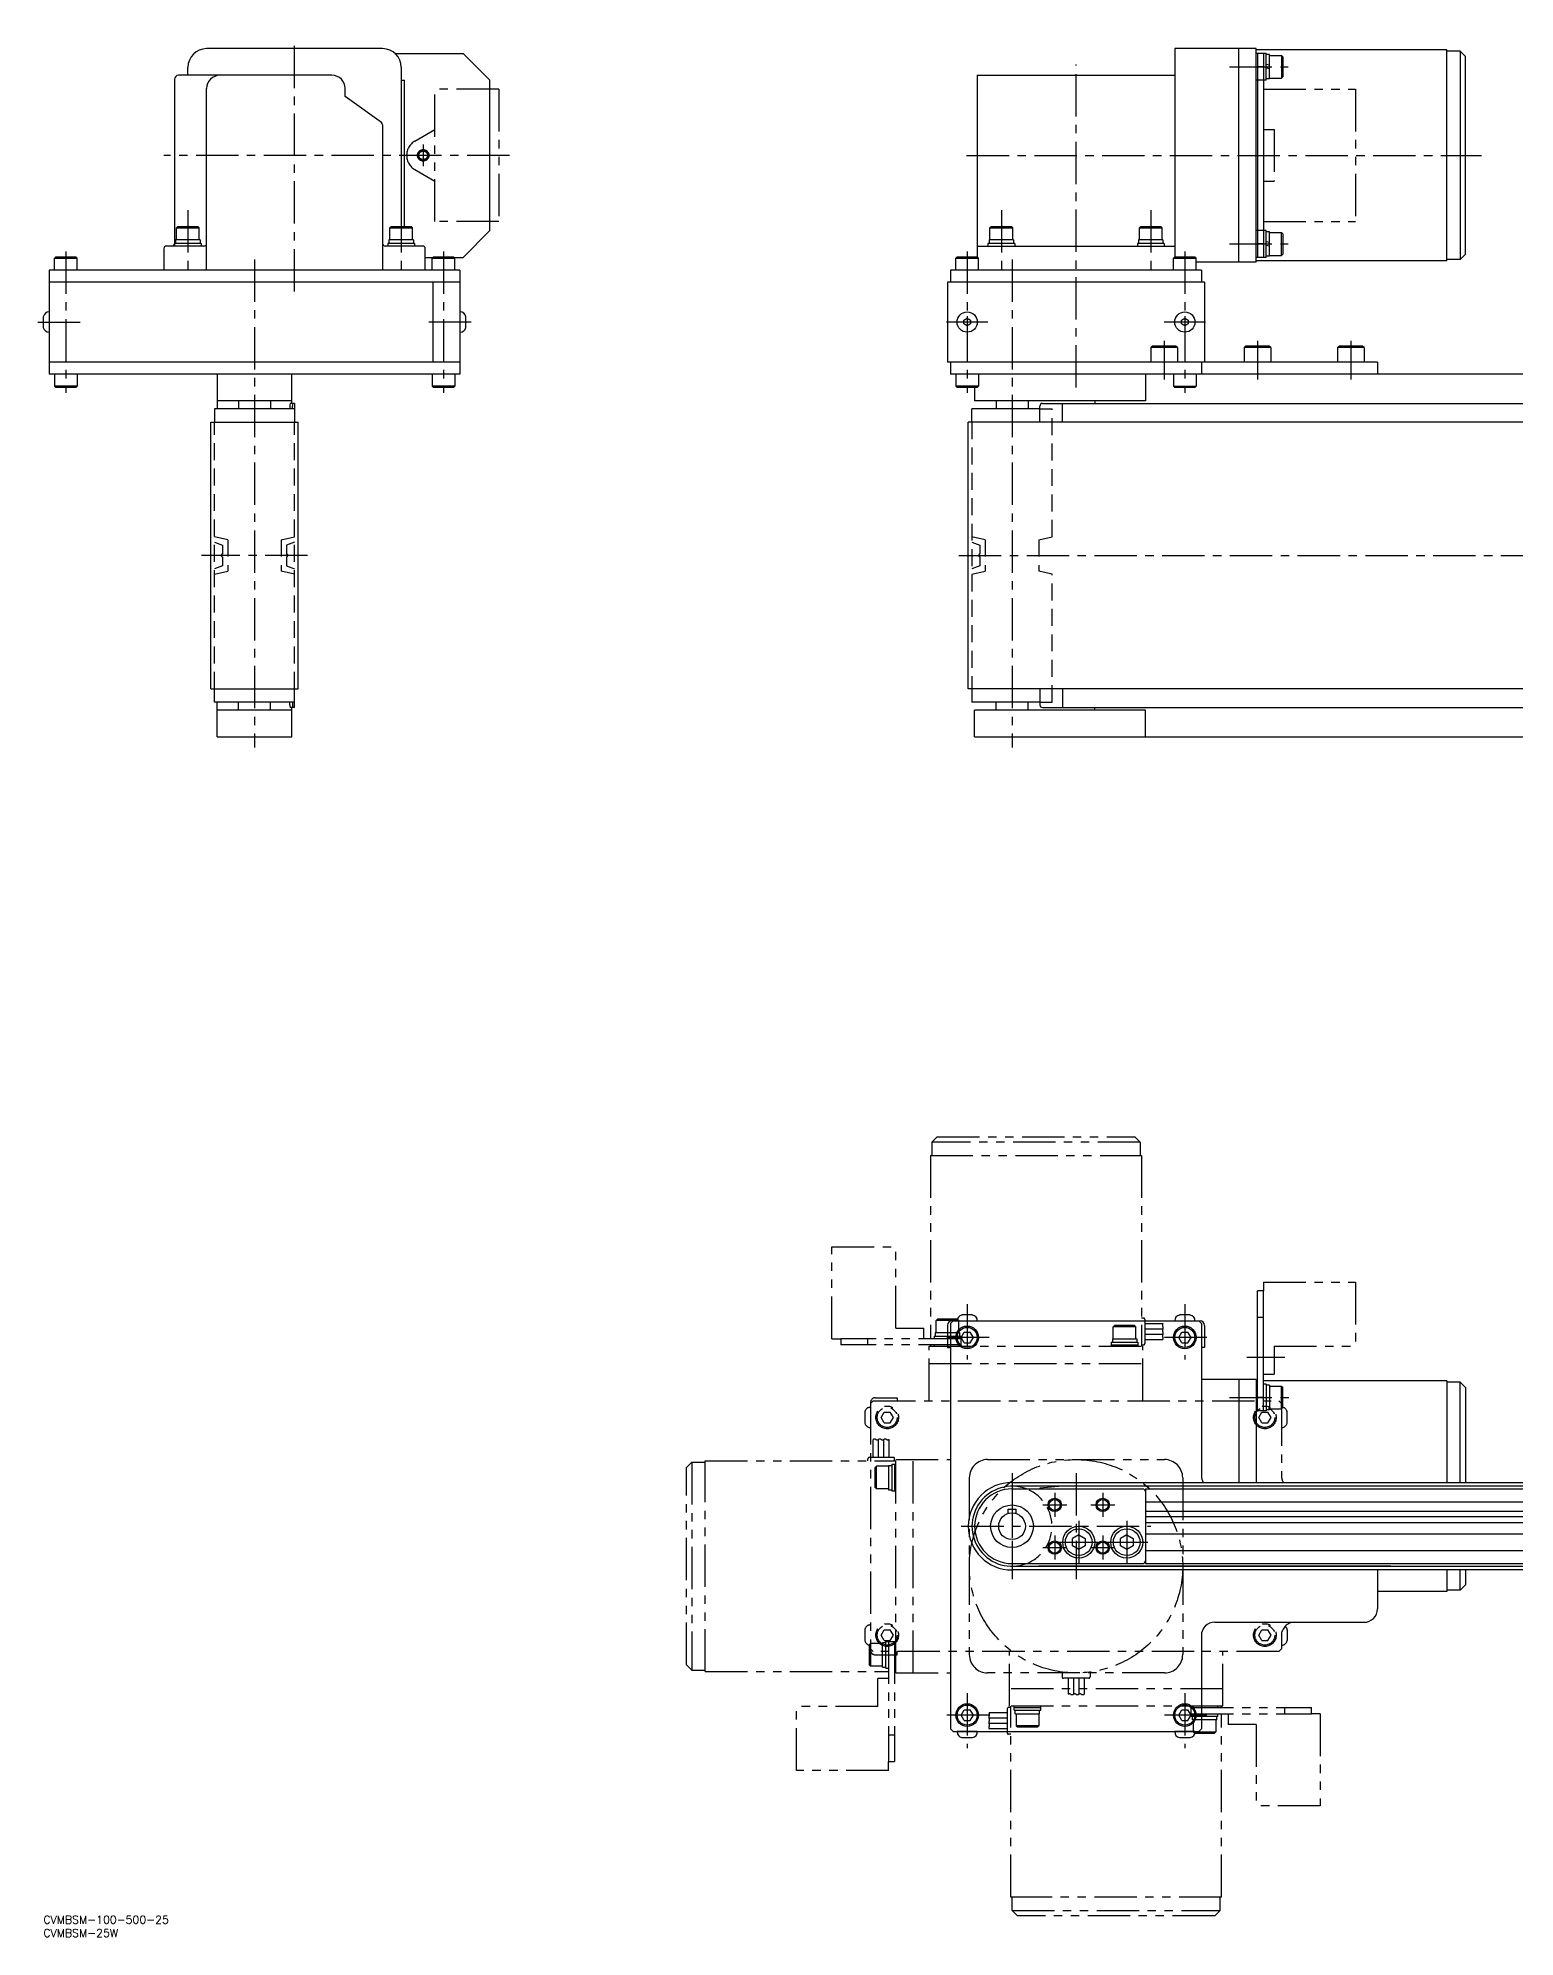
# Model space of a CAD drawing. Extents: x -2 to 1106, y -8 to 704.
# Drawn here: x -2 to 552, y -8 to 704 of the extents above; entities that cross this region are included whole.
import ezdxf

# ---------------------------------------------------------------- set-up
doc = ezdxf.new("R2010")
doc.units = 0
doc.header["$LTSCALE"] = 0.5
for name, pattern in [('CENTER', [50.8, 31.75, -6.35, 6.35, -6.35]), ('DASHED', [19.05, 12.7, -6.35]), ('PHANTOM', [63.5, 31.75, -6.35, 6.35, -6.35, 6.35, -6.35])]:
    doc.linetypes.add(name, pattern=pattern)
for name, color, linetype in [('MSM_CENTER', 1, 'CENTER'), ('MSM_CONTINUOUS', 7, 'CONTINUOUS'), ('MSM_DASHED', 4, 'DASHED'), ('MSM_IMAGINARY', 6, 'PHANTOM'), ('MSM_NARROW', 5, 'CONTINUOUS'), ('MSM_PART_NUMBER', 7, 'CONTINUOUS')]:
    doc.layers.add(name, color=color, linetype=linetype)
doc.styles.get("Standard").update_dxf_attribs({"font": 'txt.shx', "height": 6, "bigfont": 'bigfont.shx'})

# ---------------------------------------------------------------- blocks, each defined once
blk = doc.blocks.new('*U80')
at = {"layer": 'MSM_PART_NUMBER'}
blk.add_text('CVMBSM-100-500-25', height=3, dxfattribs=at).set_placement((0, -3))
blk = doc.blocks.new('*U81')
at = {"layer": 'MSM_PART_NUMBER'}
blk.add_text('CVMBSM-25W', height=3, dxfattribs=at).set_placement((0, -8))

msp = doc.modelspace()

# ---------------------------------------------------------------- linework, layer by layer
at = {"layer": 'MSM_CENTER'}
for p, q in [((94.2, 608.96), (94.2, 703.96)), ((387.18, 572.96), (387.18, 693.96)), ((444.78, 693.19), (466.78, 693.19)), ((142.43, 663.96), (142.43, 655.96)), ((174.73, 659.96), (45.2, 659.96)), ((346.18, 659.96), (539.18, 659.96)), ((54.2, 639.46), (54.2, 614.96)), ((134.2, 639.46), (134.2, 614.96)), ((359.18, 639.46), (359.18, 614.96)), ((415.18, 639.46), (415.18, 614.96)), ((444.78, 626.72), (466.78, 626.72)), ((8.4, 623.96), (8.4, 570.96)), ((79.2, 620.96), (79.2, 437.96)), ((150, 623.96), (150, 570.96)), ((346.38, 623.96), (346.38, 570.96)), ((363.18, 620.96), (363.18, 437.96)), ((427.98, 623.96), (427.98, 570.96)), ((346.38, 599.71), (346.38, 595.21)), ((427.98, 599.71), (427.98, 595.21)), ((-2, 597.46), (14.2, 597.46)), ((160.4, 597.46), (144.2, 597.46)), ((354.18, 597.46), (338.58, 597.46)), ((435.78, 597.46), (420.18, 597.46)), ((420.18, 590.46), (420.18, 575.96)), ((455.18, 590.46), (455.18, 575.96)), ((490.18, 590.46), (490.18, 575.96)), ((99.1, 509.96), (59.3, 509.96)), ((343.28, 509.96), (883.08, 509.96)), ((346.38, 229.2), (346.38, 208.55)), ((427.98, 229.2), (427.98, 208.55)), ((354.63, 216.8), (338.13, 216.8)), ((436.23, 216.8), (419.73, 216.8)), ((465.48, 209.23), (451.18, 209.23)), ((444.78, 194.23), (468.78, 194.23)), ((363.18, 165.9), (363.18, 126.1)), ((387.18, 165.9), (387.18, 126.1)), ((363.18, 157.5), (363.18, 134.5)), ((379.18, 158.5), (379.18, 149.5)), ((397.18, 158.5), (397.18, 149.5)), ((374.68, 154), (383.68, 154)), ((392.68, 154), (401.68, 154)), ((344.18, 146), (415.18, 146)), ((379.18, 142.5), (379.18, 133.5)), ((388.18, 148), (388.18, 132)), ((397.18, 142.5), (397.18, 133.5)), ((406.18, 148), (406.18, 132)), ((374.68, 138), (383.68, 138)), ((380.18, 140), (396.18, 140)), ((392.68, 138), (401.68, 138)), ((398.18, 140), (414.18, 140)), ((346.38, 83.45), (346.38, 62.8)), ((427.98, 83.45), (427.98, 62.8)), ((354.63, 75.2), (338.13, 75.2)), ((436.23, 75.2), (419.73, 75.2))]:
    msp.add_line(p, q, dxfattribs=at)
at = {"layer": 'MSM_CONTINUOUS'}
for p, q in [((127.2, 699.96), (61.2, 699.96)), ((131.85, 698.19), (157.43, 698.19)), ((157.43, 698.19), (167.43, 688.19)), ((424.18, 699.96), (424.18, 621.91)), ((454.68, 699.96), (424.18, 699.96)), ((448.18, 619.96), (448.18, 699.96)), ((454.68, 619.96), (454.68, 699.96)), ((526.18, 699.46), (454.68, 699.46)), ((458.48, 698.19), (454.68, 698.19)), ((455.18, 698.19), (455.18, 621.72)), ((457.48, 698.19), (457.48, 621.72)), ((458.48, 688.19), (458.48, 698.19)), ((459.78, 697.79), (458.48, 697.79)), ((459.78, 688.59), (459.78, 697.79)), ((526.18, 620.46), (526.18, 699.46)), ((531.18, 698.96), (526.18, 698.96)), ((531.18, 698.96), (531.18, 620.96)), ((533.18, 696.96), (531.18, 698.96)), ((54.2, 689.96), (54.2, 692.96)), ((134.2, 692.96), (134.2, 633.26)), ((457.48, 693.19), (455.18, 693.19)), ((459.78, 693.72), (458.48, 693.99)), ((459.78, 692.39), (458.48, 692.66)), ((459.78, 697.44), (464.28, 697.44)), ((464.78, 696.94), (464.28, 697.44)), ((464.28, 697.44), (464.28, 688.94)), ((464.78, 696.94), (464.78, 689.44)), ((533.18, 622.96), (533.18, 696.96)), ((49.2, 688.46), (49.2, 625.96)), ((108.2, 689.96), (50.7, 689.96)), ((61.2, 616.96), (61.2, 684.96)), ((113.2, 681.96), (113.2, 684.96)), ((134.2, 688.19), (135.43, 688.19)), ((135.43, 633.26), (135.43, 688.19)), ((167.43, 631.72), (167.43, 688.19)), ((350.18, 689.96), (424.18, 689.96)), ((350.18, 689.96), (350.18, 621.91)), ((458.48, 688.19), (454.68, 688.19)), ((459.78, 688.59), (458.48, 688.59)), ((459.78, 688.94), (464.28, 688.94)), ((464.78, 689.44), (464.28, 688.94)), ((126.78, 672.26), (113.2, 681.96)), ((127.2, 671.44), (127.2, 616.96)), ((59.2, 626.96), (49.2, 626.96)), ((49.6, 628.26), (49.6, 626.96)), ((58.8, 628.26), (49.6, 628.26)), ((50.45, 633.26), (49.95, 632.76)), ((49.95, 628.26), (49.95, 632.76)), ((49.95, 632.76), (58.45, 632.76)), ((50.45, 633.26), (57.95, 633.26)), ((57.95, 633.26), (58.45, 632.76)), ((58.45, 628.26), (58.45, 632.76)), ((58.8, 628.26), (58.8, 626.96)), ((59.2, 626.96), (59.2, 625.96)), ((139.2, 626.96), (129.2, 626.96)), ((129.2, 626.96), (129.2, 625.96)), ((129.6, 628.26), (129.6, 626.96)), ((138.8, 628.26), (129.6, 628.26)), ((130.45, 633.26), (129.95, 632.76)), ((129.95, 628.26), (129.95, 632.76)), ((129.95, 632.76), (138.45, 632.76)), ((130.45, 633.26), (137.95, 633.26)), ((137.95, 633.26), (138.45, 632.76)), ((138.45, 628.26), (138.45, 632.76)), ((138.8, 628.26), (138.8, 626.96)), ((139.2, 626.96), (139.2, 625.96)), ((157.43, 621.72), (167.43, 631.72)), ((364.18, 626.96), (354.18, 626.96)), ((354.18, 626.96), (354.18, 625.96)), ((354.58, 628.26), (354.58, 626.96)), ((363.78, 628.26), (354.58, 628.26)), ((355.43, 633.26), (354.93, 632.76)), ((354.93, 628.26), (354.93, 632.76)), ((354.93, 632.76), (363.43, 632.76)), ((355.43, 633.26), (362.93, 633.26)), ((362.93, 633.26), (363.43, 632.76)), ((363.43, 628.26), (363.43, 632.76)), ((363.78, 628.26), (363.78, 626.96)), ((364.18, 626.96), (364.18, 625.96)), ((420.18, 626.96), (410.18, 626.96)), ((410.18, 626.96), (410.18, 625.96)), ((410.58, 628.26), (410.58, 626.96)), ((419.78, 628.26), (410.58, 628.26)), ((411.43, 633.26), (410.93, 632.76)), ((410.93, 628.26), (410.93, 632.76)), ((410.93, 632.76), (419.43, 632.76)), ((411.43, 633.26), (418.93, 633.26)), ((418.93, 633.26), (419.43, 632.76)), ((419.43, 628.26), (419.43, 632.76)), ((419.78, 628.26), (419.78, 626.96)), ((420.18, 626.96), (420.18, 625.96)), ((458.48, 631.72), (454.68, 631.72)), ((457.48, 626.72), (455.18, 626.72)), ((458.48, 621.72), (458.48, 631.72)), ((459.78, 631.32), (458.48, 631.32)), ((459.78, 627.25), (458.48, 627.53)), ((459.78, 622.12), (459.78, 631.32)), ((459.78, 630.97), (464.28, 630.97)), ((464.78, 630.47), (464.28, 630.97)), ((464.28, 622.47), (464.28, 630.97)), ((464.78, 630.47), (464.78, 622.97)), ((4.65, 621.96), (4.15, 621.46)), ((4.15, 621.46), (12.65, 621.46)), ((4.15, 616.96), (4.15, 621.46)), ((4.65, 621.96), (12.15, 621.96)), ((12.65, 621.46), (12.15, 621.96)), ((12.65, 616.96), (12.65, 621.46)), ((45.2, 624.96), (45.2, 616.96)), ((60.2, 625.96), (46.2, 625.96)), ((142.2, 625.96), (128.2, 625.96)), ((143.2, 616.96), (143.2, 624.96)), ((143.2, 621.72), (146.02, 621.72)), ((145.75, 621.46), (146.25, 621.96)), ((145.75, 621.46), (154.25, 621.46)), ((145.75, 616.96), (145.75, 621.46)), ((146.25, 621.96), (153.75, 621.96)), ((153.75, 621.96), (154.25, 621.46)), ((153.98, 621.72), (157.43, 621.72)), ((154.25, 616.96), (154.25, 621.46)), ((342.63, 621.96), (342.13, 621.46)), ((342.13, 621.46), (350.63, 621.46)), ((342.13, 616.96), (342.13, 621.46)), ((342.63, 621.96), (350.13, 621.96)), ((350.63, 621.46), (350.13, 621.96)), ((350.18, 625.96), (424.18, 625.96)), ((350.63, 616.96), (350.63, 621.46)), ((424.23, 621.96), (423.73, 621.46)), ((423.73, 621.46), (432.23, 621.46)), ((423.73, 616.96), (423.73, 621.46)), ((424.23, 621.96), (431.73, 621.96)), ((432.23, 621.46), (431.73, 621.96)), ((432.23, 616.96), (432.23, 621.46)), ((454.68, 619.96), (432.23, 619.96)), ((458.48, 621.72), (454.68, 621.72)), ((526.18, 620.46), (454.68, 620.46)), ((459.78, 625.92), (458.48, 626.2)), ((459.78, 622.12), (458.48, 622.12)), ((459.78, 622.47), (464.28, 622.47)), ((464.78, 622.97), (464.28, 622.47)), ((531.18, 620.96), (526.18, 620.96)), ((531.18, 620.96), (533.18, 622.96)), ((156.2, 616.96), (2.2, 616.96)), ((2.2, 616.96), (2.2, 577.96)), ((156.2, 612.46), (2.2, 612.46)), ((146.2, 582.46), (146.2, 612.46)), ((156.2, 616.96), (156.2, 577.96)), ((435.38, 612.46), (338.98, 612.46)), ((338.98, 612.46), (338.98, 582.46)), ((434.18, 616.96), (340.18, 616.96)), ((340.18, 616.96), (340.18, 612.46)), ((434.18, 612.46), (340.18, 612.46)), ((434.18, 616.96), (434.18, 612.46)), ((435.38, 612.46), (435.38, 582.46)), ((0, 599.46), (0, 595.46)), ((158.4, 595.46), (158.4, 599.46)), ((345.13, 598.18), (346.38, 598.9)), ((345.13, 596.74), (345.13, 598.18)), ((346.38, 598.9), (347.63, 598.18)), ((347.63, 598.18), (347.63, 596.74)), ((426.73, 598.18), (427.98, 598.9)), ((426.73, 596.74), (426.73, 598.18)), ((427.98, 598.9), (429.23, 598.18)), ((429.23, 598.18), (429.23, 596.74)), ((346.38, 596.01), (345.13, 596.74)), ((347.63, 596.74), (346.38, 596.01)), ((427.98, 596.01), (426.73, 596.74)), ((429.23, 596.74), (427.98, 596.01)), ((415.18, 587.86), (415.78, 588.46)), ((425.18, 587.86), (415.18, 587.86)), ((415.18, 587.86), (415.18, 582.46)), ((424.58, 588.46), (415.78, 588.46)), ((425.18, 587.86), (424.58, 588.46)), ((425.18, 587.86), (425.18, 582.46)), ((450.18, 587.86), (450.78, 588.46)), ((460.18, 587.86), (450.18, 587.86)), ((450.18, 587.86), (450.18, 582.46)), ((459.58, 588.46), (450.78, 588.46)), ((460.18, 587.86), (459.58, 588.46)), ((460.18, 587.86), (460.18, 582.46)), ((485.18, 587.86), (485.78, 588.46)), ((495.18, 587.86), (485.18, 587.86)), ((485.18, 587.86), (485.18, 582.46)), ((494.58, 588.46), (485.78, 588.46)), ((495.18, 587.86), (494.58, 588.46)), ((495.18, 587.86), (495.18, 582.46)), ((156.2, 582.46), (2.2, 582.46)), ((156.2, 577.96), (2.2, 577.96)), ((4.15, 577.96), (4.15, 573.46)), ((12.65, 577.96), (12.65, 573.46)), ((65.2, 577.96), (65.2, 564.96)), ((93.2, 566.96), (93.2, 577.96)), ((145.75, 577.96), (145.75, 573.46)), ((154.25, 577.96), (154.25, 573.46)), ((500.18, 582.46), (338.98, 582.46)), ((340.18, 582.46), (340.18, 577.96)), ((879.18, 577.96), (340.18, 577.96)), ((342.13, 577.96), (342.13, 573.46)), ((350.63, 577.96), (350.63, 573.46)), ((413.18, 577.96), (413.18, 567.96)), ((423.73, 577.96), (423.73, 573.46)), ((432.23, 577.96), (432.23, 573.46)), ((434.18, 582.46), (434.18, 577.96)), ((500.18, 582.46), (500.18, 577.96)), ((12.65, 573.46), (4.15, 573.46)), ((4.65, 572.96), (4.15, 573.46)), ((12.15, 572.96), (4.65, 572.96)), ((12.15, 572.96), (12.65, 573.46)), ((154.25, 573.46), (145.75, 573.46)), ((146.25, 572.96), (145.75, 573.46)), ((153.75, 572.96), (146.25, 572.96)), ((153.75, 572.96), (154.25, 573.46)), ((350.63, 573.46), (342.13, 573.46)), ((342.63, 572.96), (342.13, 573.46)), ((350.13, 572.96), (342.63, 572.96)), ((349.18, 572.96), (349.18, 567.96)), ((350.13, 572.96), (350.63, 573.46)), ((424.23, 572.96), (423.73, 573.46)), ((423.73, 573.46), (432.23, 573.46)), ((431.73, 572.96), (424.23, 572.96)), ((431.73, 572.96), (432.23, 573.46)), ((94.2, 564.96), (64.2, 564.96)), ((64.2, 564.96), (64.2, 559.96)), ((93.2, 567.96), (65.2, 567.96)), ((73.2, 567.96), (73.2, 564.96)), ((85.2, 567.96), (85.2, 564.96)), ((92.46, 565.96), (92.46, 564.96)), ((94.2, 566.96), (92.55, 566.96)), ((93.46, 564.96), (93.46, 565.96)), ((94.2, 566.96), (94.2, 559.96)), ((373.62, 564.96), (348.18, 564.96)), ((348.18, 559.96), (348.18, 564.96)), ((413.18, 567.96), (349.18, 567.96)), ((357.18, 567.96), (357.18, 564.96)), ((369.18, 567.96), (369.18, 564.96)), ((373.62, 559.96), (373.62, 565.96)), ((374.62, 566.96), (851.73, 566.96)), ((382.14, 559.96), (382.14, 566.96)), ((394.18, 567.96), (394.18, 566.96)), ((62.8, 459.96), (62.8, 559.96)), ((62.8, 559.96), (95.6, 559.96)), ((95.6, 459.96), (95.6, 559.96)), ((879.58, 559.96), (346.78, 559.96)), ((346.78, 459.96), (346.78, 559.96)), ((62.8, 459.96), (95.6, 459.96)), ((64.2, 454.96), (64.2, 459.96)), ((94.2, 452.96), (94.2, 459.96)), ((879.58, 459.96), (346.78, 459.96)), ((348.18, 459.96), (348.18, 454.96)), ((373.62, 459.96), (373.62, 453.96)), ((382.14, 459.96), (382.14, 452.96)), ((94.2, 454.96), (64.2, 454.96)), ((65.2, 441.96), (65.2, 454.96)), ((93.2, 451.96), (65.2, 451.96)), ((73.2, 451.96), (73.2, 454.96)), ((85.2, 451.96), (85.2, 454.96)), ((92.46, 453.96), (92.46, 454.96)), ((94.2, 452.96), (92.55, 452.96)), ((93.2, 441.96), (93.2, 452.96)), ((93.46, 454.96), (93.46, 453.96)), ((373.62, 454.96), (348.18, 454.96)), ((349.18, 441.96), (349.18, 451.96)), ((413.18, 451.96), (349.18, 451.96)), ((357.18, 451.96), (357.18, 454.96)), ((369.18, 451.96), (369.18, 454.96)), ((374.62, 452.96), (851.73, 452.96)), ((394.18, 451.96), (394.18, 452.96)), ((413.18, 441.96), (413.18, 451.96)), ((65.2, 441.96), (93.2, 441.96)), ((349.18, 441.96), (879.18, 441.96)), ((455.18, 189.23), (455.18, 234.23)), ((457.48, 234.23), (455.18, 234.23)), ((457.48, 189.23), (457.48, 234.23)), ((338.98, 221.3), (338.98, 213)), ((341.18, 223), (340.18, 222)), ((340.18, 222), (340.18, 70)), ((340.68, 223), (433.68, 223)), ((342.58, 223), (350.18, 223)), ((348.38, 225.2), (344.38, 225.2)), ((424.18, 223), (431.78, 223)), ((429.98, 225.2), (425.98, 225.2)), ((434.18, 222), (433.18, 223)), ((434.18, 222), (434.18, 165)), ((435.38, 221.3), (435.38, 213)), ((457.48, 224.23), (455.18, 224.23)), ((344.07, 216.8), (345.23, 218.8)), ((345.23, 214.8), (344.07, 216.8)), ((345.23, 218.8), (347.53, 218.8)), ((345.23, 214.8), (347.53, 214.8)), ((348.69, 216.8), (347.53, 218.8)), ((347.53, 214.8), (348.69, 216.8)), ((425.67, 216.8), (426.83, 218.8)), ((426.83, 214.8), (425.67, 216.8)), ((426.83, 218.8), (429.13, 218.8)), ((426.83, 214.8), (429.13, 214.8)), ((430.29, 216.8), (429.13, 218.8)), ((429.13, 214.8), (430.29, 216.8)), ((338.98, 213), (340.18, 213)), ((435.38, 213), (434.18, 213)), ((454.68, 201), (434.18, 201)), ((448.18, 201), (448.18, 162.4)), ((454.68, 201), (454.68, 162.4)), ((455.18, 200.5), (454.68, 200.5)), ((526.18, 200.5), (457.48, 200.5)), ((526.18, 200.5), (526.18, 162.4)), ((531.18, 200), (526.18, 200)), ((531.18, 200), (533.18, 198)), ((531.18, 162.4), (531.18, 200)), ((455.18, 199.23), (454.68, 199.23)), ((457.48, 194.23), (455.18, 194.23)), ((458.48, 199.23), (457.48, 199.23)), ((458.48, 199.23), (458.48, 189.23)), ((459.78, 198.83), (458.48, 198.83)), ((459.78, 198.83), (459.78, 189.63)), ((459.78, 198.48), (464.28, 198.48)), ((464.78, 197.98), (464.28, 198.48)), ((464.28, 189.98), (464.28, 198.48)), ((464.78, 190.48), (464.78, 197.98)), ((533.18, 198), (533.18, 162.4)), ((458.48, 189.23), (454.68, 189.23)), ((459.78, 189.63), (458.48, 189.63)), ((459.78, 189.98), (464.28, 189.98)), ((464.78, 190.48), (464.28, 189.98)), ((363.18, 162.4), (863.18, 162.4)), ((863.18, 161), (363.18, 161)), ((363.18, 160), (412.18, 160)), ((382.07, 160.99), (373.62, 160.26)), ((373.62, 160.26), (373.65, 160)), ((413.18, 160), (813.18, 160)), ((413.18, 160), (413.18, 132)), ((361.68, 152.4), (364.68, 152.4)), ((361.68, 150.77), (361.68, 152.4)), ((364.68, 150.77), (364.68, 152.4)), ((413.18, 155.2), (813.18, 155.2)), ((413.18, 151.7), (813.18, 151.7)), ((413.18, 149.6), (813.18, 149.6)), ((388.18, 142.75), (385.8, 141.37)), ((388.18, 142.75), (390.56, 141.37)), ((406.18, 142.75), (403.8, 141.37)), ((406.18, 142.75), (408.56, 141.37)), ((413.18, 147.4), (813.18, 147.4)), ((413.18, 143.1), (813.18, 143.1)), ((385.8, 138.63), (385.8, 141.37)), ((388.18, 137.25), (385.8, 138.63)), ((390.56, 138.63), (388.18, 137.25)), ((390.56, 141.37), (390.56, 138.63)), ((403.8, 138.63), (403.8, 141.37)), ((406.18, 137.25), (403.8, 138.63)), ((408.56, 138.63), (406.18, 137.25)), ((408.56, 141.37), (408.56, 138.63)), ((413.18, 136.9), (813.18, 136.9)), ((363.18, 132), (412.18, 132)), ((363.18, 131), (863.18, 131)), ((863.18, 129.6), (363.18, 129.6)), ((505.18, 131), (373.13, 131)), ((413.18, 132), (813.18, 132)), ((500.18, 129.6), (500.18, 115)), ((526.18, 129.6), (526.18, 121.5)), ((531.18, 122), (531.18, 129.6)), ((533.18, 129.6), (533.18, 124)), ((526.18, 121.5), (500.18, 121.5)), ((531.18, 122), (526.18, 122)), ((533.18, 124), (531.18, 122)), ((439.18, 110), (495.18, 110)), ((434.18, 105), (434.18, 70)), ((344.07, 75.2), (345.23, 77.2)), ((345.23, 73.2), (344.07, 75.2)), ((345.23, 77.2), (347.53, 77.2)), ((345.23, 73.2), (347.53, 73.2)), ((348.69, 75.2), (347.53, 77.2)), ((347.53, 73.2), (348.69, 75.2)), ((425.67, 75.2), (426.83, 77.2)), ((426.83, 73.2), (425.67, 75.2)), ((426.83, 77.2), (429.13, 77.2)), ((426.83, 73.2), (429.13, 73.2)), ((430.29, 75.2), (429.13, 77.2)), ((429.13, 73.2), (430.29, 75.2)), ((340.18, 70), (341.18, 69)), ((341.18, 69), (433.18, 69)), ((350.18, 69), (342.58, 69)), ((344.38, 66.8), (348.38, 66.8)), ((431.78, 69), (424.18, 69)), ((425.98, 66.8), (429.98, 66.8)), ((433.18, 69), (434.18, 70))]:
    msp.add_line(p, q, dxfattribs=at)
for centre, radius in [((142.43, 659.96), 1.62), ((346.38, 597.46), 3.8), ((427.98, 597.46), 3.8), ((346.38, 216.8), 4.25), ((427.98, 216.8), 4.25), ((346.38, 216.8), 3.75), ((427.98, 216.8), 3.75), ((363.18, 146), 8), ((363.18, 146), 5), ((379.18, 154), 2.07), ((397.18, 154), 2.07), ((388.18, 140), 6), ((388.18, 140), 5), ((406.18, 140), 6), ((406.18, 140), 5), ((379.18, 138), 2.07), ((397.18, 138), 2.07), ((346.38, 75.2), 4.25), ((346.38, 75.2), 3.75), ((427.98, 75.2), 4.25), ((427.98, 75.2), 3.75)]:
    msp.add_circle(centre, radius, dxfattribs=at)
for centre, radius, start, end in [((61.2, 692.96), 7, 90, 180), ((127.2, 692.96), 7, 0, 90), ((50.7, 688.46), 1.5, 90, 180), ((66.2, 684.96), 5, 90, 180), ((108.2, 684.96), 5, 0, 90), ((126.2, 671.44), 1, 0, 54.46232), ((48.2, 626.96), 1, 270, 0), ((60.2, 626.96), 1, 270, 0), ((128.2, 626.96), 1, 180, 270), ((46.2, 624.96), 1, 90, 180), ((142.2, 624.96), 1, 0, 90), ((2.1, 599.14), 2.12, 87.25733, 171.32149), ((156.3, 599.14), 2.12, 8.67851, 92.74267), ((2.1, 595.78), 2.12, 188.67851, 272.74267), ((156.3, 595.78), 2.12, 267.25733, 351.32149), ((98.51, 565.93), 6.05, 170.25715, 179.78077), ((99.5, 565.93), 6.05, 170.25715, 179.78077), ((374.62, 565.96), 1, 90, 180), ((98.51, 453.98), 6.05, 180.21923, 189.74285), ((99.5, 453.98), 6.05, 180.21923, 189.74285), ((374.62, 453.96), 1, 180, 270), ((340.68, 221.3), 1.7, 90, 180), ((344.7, 223.1), 2.12, 98.67851, 182.74267), ((348.06, 223.1), 2.12, 357.25733, 81.32149), ((426.3, 223.1), 2.12, 98.67851, 182.74267), ((429.66, 223.1), 2.12, 357.25733, 81.32149), ((433.68, 221.3), 1.7, 0, 90), ((439.18, 165), 5, 180, 211.33225), ((363.18, 146), 16.4, 90, 270), ((363.18, 146), 15, 68.96053, 291.03947), ((363.18, 146), 14, 90, 270), ((382.11, 160.5), 0.5, 90, 95), ((412.18, 159), 1, 0, 90), ((412.18, 133), 1, 270, 0), ((495.18, 115), 5, 270, 0), ((439.18, 105), 5, 90, 180), ((344.7, 68.9), 2.12, 177.25733, 261.32149), ((348.06, 68.9), 2.12, 278.67851, 2.74267), ((426.3, 68.9), 2.12, 177.25733, 261.32149), ((429.66, 68.9), 2.12, 278.67851, 2.74267)]:
    msp.add_arc(centre, radius, start, end, dxfattribs=at)
at = {"layer": 'MSM_DASHED'}
for p, q in [((373.62, 564.96), (378.18, 564.96)), ((378.18, 516.96), (378.18, 564.96)), ((64.2, 459.96), (64.2, 559.96)), ((94.2, 459.96), (94.2, 559.96)), ((348.18, 559.96), (348.18, 459.96)), ((69.2, 515.86), (64.2, 516.96)), ((64.2, 514.96), (67.2, 513.86)), ((67.2, 513.86), (67.2, 510.46)), ((69.2, 515.86), (69.2, 504.06)), ((89.2, 515.86), (94.2, 516.96)), ((89.2, 515.86), (89.2, 504.06)), ((94.2, 514.96), (91.2, 513.86)), ((91.2, 513.86), (91.2, 510.46)), ((353.18, 515.86), (348.18, 516.96)), ((348.18, 514.96), (351.18, 513.86)), ((351.18, 513.86), (351.18, 510.46)), ((353.18, 515.86), (353.18, 504.06)), ((373.18, 515.86), (378.18, 516.96)), ((373.18, 515.86), (373.18, 504.06)), ((67.2, 506.06), (64.2, 504.96)), ((67.2, 509.46), (67.2, 506.06)), ((91.2, 509.46), (91.2, 506.06)), ((91.2, 506.06), (94.2, 504.96)), ((351.18, 506.06), (348.18, 504.96)), ((351.18, 509.46), (351.18, 506.06)), ((64.2, 502.96), (69.2, 504.06)), ((94.2, 502.96), (89.2, 504.06)), ((348.18, 502.96), (353.18, 504.06)), ((378.18, 502.96), (373.18, 504.06)), ((378.18, 454.96), (378.18, 502.96)), ((373.62, 454.96), (378.18, 454.96))]:
    msp.add_line(p, q, dxfattribs=at)
for centre, radius, start, end in [((67.2, 509.96), 0.5, 90, 270), ((91.2, 509.96), 0.5, 270, 90), ((351.18, 509.96), 0.5, 90, 270), ((363.18, 146), 15, 291.03947, 68.96053)]:
    msp.add_arc(centre, radius, start, end, dxfattribs=at)
at = {"layer": 'MSM_IMAGINARY'}
for p, q in [((170.73, 684.81), (146.73, 684.81)), ((146.73, 635.11), (146.73, 684.81)), ((170.73, 684.81), (170.73, 635.11)), ((457.48, 684.81), (491.98, 684.81)), ((491.98, 684.81), (491.98, 635.11)), ((139.33, 665.33), (146.73, 669.6)), ((457.48, 669.6), (461.48, 669.6)), ((461.48, 669.6), (461.48, 650.32)), ((139.33, 654.59), (146.73, 650.32)), ((457.48, 650.32), (461.48, 650.32)), ((170.73, 635.11), (146.73, 635.11)), ((457.48, 635.11), (491.98, 635.11)), ((333.18, 290), (335.18, 292)), ((335.18, 292), (409.18, 292)), ((409.18, 292), (411.18, 290)), ((332.68, 285), (332.68, 216.3)), ((332.68, 285), (411.68, 285)), ((411.18, 290), (333.18, 290)), ((333.18, 290), (333.18, 285)), ((411.18, 290), (411.18, 285)), ((411.68, 285), (411.68, 213.5)), ((295.65, 250.8), (319.65, 250.8)), ((295.65, 216.3), (295.65, 250.8)), ((319.65, 220.3), (319.65, 250.8)), ((457.48, 237.53), (457.48, 234.23)), ((457.48, 237.53), (491.98, 237.53)), ((491.98, 237.53), (491.98, 213.53)), ((335.2, 223.6), (334.7, 223.1)), ((334.7, 218.6), (334.7, 223.1)), ((343.2, 223.1), (334.7, 223.1)), ((342.7, 223.6), (335.2, 223.6)), ((342.7, 223.6), (343.2, 223.1)), ((343.2, 218.6), (343.2, 223.1)), ((401.66, 221.3), (401.16, 220.8)), ((401.16, 216.3), (401.16, 220.8)), ((409.66, 220.8), (401.16, 220.8)), ((409.16, 221.3), (401.66, 221.3)), ((409.16, 221.3), (409.66, 220.8)), ((409.66, 216.3), (409.66, 220.8)), ((412.48, 224), (411.68, 224)), ((412.98, 223.5), (412.98, 214.5)), ((412.98, 222), (419.73, 222)), ((295.65, 216.3), (298.95, 216.3)), ((343.95, 216.3), (298.95, 216.3)), ((298.95, 216.3), (298.95, 214)), ((343.95, 214), (298.95, 214)), ((308.95, 216.3), (308.95, 214)), ((319.65, 220.3), (330.15, 220.3)), ((330.15, 216.3), (330.15, 220.3)), ((332.68, 214), (332.68, 213.5)), ((333.95, 217.3), (343.95, 217.3)), ((333.95, 217.3), (333.95, 216.3)), ((333.95, 214), (333.95, 213.5)), ((334.35, 218.6), (334.35, 217.3)), ((334.35, 218.6), (343.55, 218.6)), ((338.95, 216.3), (338.95, 214)), ((343.55, 218.6), (343.55, 217.3)), ((343.95, 217.3), (343.95, 213.5)), ((400.41, 215), (410.41, 215)), ((400.41, 215), (400.41, 213.5)), ((400.41, 214), (410.41, 214)), ((400.81, 216.3), (400.81, 215)), ((400.81, 216.3), (410.01, 216.3)), ((410.01, 216.3), (410.01, 215)), ((410.41, 215), (410.41, 213.5)), ((411.68, 214), (412.48, 214)), ((412.98, 220), (419.73, 220)), ((412.98, 218), (419.73, 218)), ((412.98, 216), (419.73, 216)), ((332.18, 213.5), (412.18, 213.5)), ((332.18, 193), (332.18, 213.5)), ((332.18, 207), (412.18, 207)), ((412.18, 193), (412.18, 213.5)), ((461.48, 213.53), (461.48, 203.03)), ((461.48, 213.53), (491.98, 213.53)), ((457.48, 203.03), (461.48, 203.03)), ((311.18, 193), (310.18, 192)), ((310.18, 192.5), (310.18, 99.5)), ((311.18, 193), (463.18, 193)), ((311.88, 194.2), (320.18, 194.2)), ((320.18, 194.2), (320.18, 193)), ((463.18, 193), (464.18, 192)), ((307.98, 188.8), (307.98, 184.8)), ((314.07, 186.8), (315.23, 188.8)), ((315.23, 184.8), (314.07, 186.8)), ((315.23, 188.8), (317.53, 188.8)), ((318.69, 186.8), (317.53, 188.8)), ((317.53, 184.8), (318.69, 186.8)), ((455.67, 186.8), (456.83, 188.8)), ((456.83, 184.8), (455.67, 186.8)), ((456.83, 188.8), (459.13, 188.8)), ((460.29, 186.8), (459.13, 188.8)), ((459.13, 184.8), (460.29, 186.8)), ((464.18, 192), (464.18, 165)), ((464.18, 190.6), (464.18, 183)), ((466.38, 184.8), (466.38, 188.8)), ((311.18, 171.8), (311.18, 178.55)), ((313.18, 171.8), (313.18, 178.55)), ((315.18, 171.8), (315.18, 178.55)), ((315.23, 184.8), (317.53, 184.8)), ((317.18, 171.8), (317.18, 178.55)), ((456.83, 184.8), (459.13, 184.8)), ((309.18, 170.5), (309.18, 171.3)), ((318.68, 171.8), (309.68, 171.8)), ((319.18, 170.5), (319.18, 171.3)), ((319.68, 91), (319.68, 171)), ((319.68, 171), (340.18, 171)), ((326.18, 91), (326.18, 171)), ((354.04, 171), (420.32, 171)), ((354.48, 171), (358.33, 171)), ((241.18, 168), (243.18, 170)), ((241.18, 94), (241.18, 168)), ((243.18, 170), (243.18, 92)), ((243.18, 170), (248.18, 170)), ((248.18, 170.5), (319.68, 170.5)), ((248.18, 91.5), (248.18, 170.5)), ((311.88, 167.98), (312.38, 168.48)), ((311.88, 160.48), (311.88, 167.98)), ((316.88, 168.48), (312.38, 168.48)), ((312.38, 159.98), (312.38, 168.48)), ((316.88, 168.83), (318.18, 168.83)), ((316.88, 168.83), (316.88, 159.63)), ((318.18, 169.23), (318.18, 159.23)), ((318.18, 169.23), (319.68, 169.23)), ((319.18, 169.23), (319.18, 159.23)), ((347.18, 164.14), (347.18, 97.86)), ((427.18, 164.14), (427.18, 97.86)), ((311.88, 160.48), (312.38, 159.98)), ((316.88, 159.98), (312.38, 159.98)), ((316.88, 159.63), (318.18, 159.63)), ((318.18, 159.23), (319.68, 159.23)), ((307.98, 107.2), (307.98, 103.2)), ((314.07, 105.2), (315.23, 107.2)), ((315.23, 107.2), (317.53, 107.2)), ((318.69, 105.2), (317.53, 107.2)), ((455.67, 105.2), (456.83, 107.2)), ((456.83, 107.2), (459.13, 107.2)), ((460.29, 105.2), (459.13, 107.2)), ((466.38, 107.2), (466.38, 103.2)), ((309.58, 101.52), (310.08, 102.02)), ((309.58, 101.52), (309.58, 94.02)), ((314.58, 102.02), (310.08, 102.02)), ((310.08, 102.02), (310.08, 93.52)), ((310.18, 100), (311.18, 99)), ((315.23, 103.2), (314.07, 105.2)), ((314.58, 102.37), (315.88, 102.37)), ((314.58, 93.17), (314.58, 102.37)), ((315.23, 103.2), (317.53, 103.2)), ((315.88, 92.77), (315.88, 102.77)), ((315.88, 102.77), (319.68, 102.77)), ((316.88, 102.77), (316.88, 57.77)), ((317.53, 103.2), (318.69, 105.2)), ((319.18, 102.77), (319.18, 57.77)), ((456.83, 103.2), (455.67, 105.2)), ((456.83, 103.2), (459.13, 103.2)), ((459.13, 103.2), (460.29, 105.2)), ((464.18, 100), (463.18, 99)), ((464.18, 105), (464.18, 101.4)), ((464.18, 105), (464.18, 100)), ((243.18, 92), (241.18, 94)), ((309.58, 94.02), (310.08, 93.52)), ((314.58, 93.52), (310.08, 93.52)), ((463.18, 99), (311.18, 99)), ((311.88, 97.8), (320.18, 97.8)), ((314.58, 93.17), (315.88, 93.17)), ((315.88, 92.77), (316.88, 92.77)), ((319.18, 92.77), (319.68, 92.77)), ((320.18, 97.8), (320.18, 99)), ((362.18, 78.5), (362.18, 99)), ((442.18, 78.5), (442.18, 99)), ((243.18, 92), (248.18, 92)), ((248.18, 91.5), (316.88, 91.5)), ((312.88, 78.47), (312.88, 88.97)), ((316.88, 88.97), (312.88, 88.97)), ((319.18, 91.5), (319.68, 91.5)), ((319.68, 91), (340.18, 91)), ((420.32, 91), (354.04, 91)), ((381.93, 91), (381.93, 89.5)), ((391.93, 89), (382.43, 89)), ((384.18, 89), (384.18, 83)), ((386.18, 89), (386.18, 83)), ((388.18, 89), (388.18, 83)), ((390.18, 89), (390.18, 83)), ((392.43, 91), (392.43, 89.5)), ((282.38, 54.47), (282.38, 78.47)), ((312.88, 78.47), (282.38, 78.47)), ((442.18, 85), (362.18, 85)), ((442.18, 78.5), (362.18, 78.5)), ((362.68, 7), (362.68, 78.5)), ((363.95, 77), (363.95, 78.5)), ((373.95, 77), (373.95, 78.5)), ((430.41, 74.7), (430.41, 78.5)), ((440.41, 78), (440.41, 78.5)), ((441.68, 78), (441.68, 78.5)), ((361.38, 76), (354.63, 76)), ((361.38, 74), (354.63, 74)), ((361.38, 72), (354.63, 72)), ((361.38, 77.5), (361.38, 68.5)), ((362.68, 78), (361.88, 78)), ((363.95, 78), (373.95, 78)), ((363.95, 77), (373.95, 77)), ((364.35, 75.7), (364.35, 77)), ((364.35, 75.7), (373.55, 75.7)), ((364.7, 75.7), (364.7, 71.2)), ((365.2, 70.7), (364.7, 71.2)), ((373.2, 71.2), (364.7, 71.2)), ((372.7, 70.7), (373.2, 71.2)), ((373.2, 75.7), (373.2, 71.2)), ((373.55, 75.7), (373.55, 77)), ((430.41, 78), (475.41, 78)), ((430.41, 75.7), (475.41, 75.7)), ((440.41, 74.7), (430.41, 74.7)), ((430.81, 73.4), (430.81, 74.7)), ((440.01, 73.4), (430.81, 73.4)), ((431.16, 73.4), (431.16, 68.9)), ((439.66, 73.4), (439.66, 68.9)), ((440.01, 73.4), (440.01, 74.7)), ((440.41, 74.7), (440.41, 75.7)), ((441.68, 7), (441.68, 75.7)), ((444.21, 75.7), (444.21, 71.7)), ((454.71, 71.7), (444.21, 71.7)), ((454.71, 71.7), (454.71, 41.2)), ((465.41, 75.7), (465.41, 78)), ((475.41, 75.7), (475.41, 78)), ((478.71, 75.7), (475.41, 75.7)), ((478.71, 75.7), (478.71, 41.2)), ((316.88, 67.77), (319.18, 67.77)), ((361.38, 70), (354.63, 70)), ((362.68, 68), (361.88, 68)), ((372.7, 70.7), (365.2, 70.7)), ((431.66, 68.4), (431.16, 68.9)), ((431.16, 68.9), (439.66, 68.9)), ((431.66, 68.4), (439.16, 68.4)), ((439.16, 68.4), (439.66, 68.9)), ((316.88, 57.77), (319.18, 57.77)), ((316.88, 54.47), (316.88, 57.77)), ((316.88, 54.47), (282.38, 54.47)), ((478.71, 41.2), (454.71, 41.2)), ((441.68, 7), (362.68, 7)), ((363.18, 2), (363.18, 7)), ((363.18, 2), (441.18, 2)), ((365.18, 0), (363.18, 2)), ((439.18, 0), (365.18, 0)), ((441.18, 2), (439.18, 0)), ((441.18, 2), (441.18, 7))]:
    msp.add_line(p, q, dxfattribs=at)
for centre, radius in [((142.43, 659.96), 2.15), ((316.38, 186.8), 4.25), ((316.38, 186.8), 3.75), ((457.98, 186.8), 4.25), ((457.98, 186.8), 3.75), ((387.18, 131), 40), ((316.38, 105.2), 4.25), ((316.38, 105.2), 3.75), ((457.98, 105.2), 4.25), ((457.98, 105.2), 3.75)]:
    msp.add_circle(centre, radius, dxfattribs=at)
for centre, radius, start, end in [((142.43, 659.96), 6.2, 120, 240), ((412.48, 223.5), 0.5, 0, 90), ((420.59, 221.5), 1, 150, 210), ((418.86, 220.5), 1, 330.00003, 29.99999), ((412.48, 214.5), 0.5, 270, 0), ((420.59, 219.5), 1, 150, 210), ((420.59, 217.5), 1, 150, 210), ((418.86, 218.5), 1, 330.00004, 29.99996), ((418.86, 216.5), 1, 330.00003, 29.99999), ((311.88, 192.5), 1.7, 90, 180), ((310.08, 188.48), 2.12, 87.25733, 171.32149), ((464.28, 188.48), 2.12, 8.67851, 92.74267), ((310.08, 185.12), 2.12, 188.67851, 272.74267), ((311.68, 177.68), 1, 60.00001, 119.99997), ((312.68, 179.41), 1, 240, 300), ((313.68, 177.68), 1, 60.00004, 119.99996), ((314.68, 179.41), 1, 240, 300), ((315.68, 177.68), 1, 60.00001, 119.99997), ((316.68, 179.41), 1, 240, 300), ((464.28, 185.12), 2.12, 267.25733, 351.32149), ((309.68, 171.3), 0.5, 90, 180), ((318.68, 171.3), 0.5, 0, 90), ((354.04, 164.14), 6.86, 90.00042, 180.00042), ((420.32, 164.14), 6.86, 359.99958, 89.99958), ((469.18, 165), 5, 180, 211.33225), ((310.08, 106.88), 2.12, 87.25733, 171.32149), ((469.18, 105), 5, 90, 180), ((464.28, 106.88), 2.12, 8.67851, 50.59864), ((310.08, 103.52), 2.12, 188.67851, 272.74267), ((464.28, 103.52), 2.12, 267.25733, 351.32149), ((311.88, 99.5), 1.7, 180, 270), ((354.04, 97.86), 6.86, 180.00084, 269.99916), ((420.32, 97.86), 6.86, 270.00084, 359.99916), ((382.43, 89.5), 0.5, 180, 269.98854), ((391.93, 89.5), 0.5, 270, 0), ((384.68, 82.13), 1, 60.00001, 119.99997), ((385.68, 83.87), 1, 240, 300), ((386.68, 82.13), 1, 60.00004, 119.99996), ((387.68, 83.87), 1, 240, 300), ((388.68, 82.13), 1, 60.00001, 119.99997), ((389.68, 83.87), 1, 240, 300), ((355.5, 74.5), 1, 150.00001, 209.99997), ((355.5, 72.5), 1, 150.00004, 209.99996), ((353.77, 75.5), 1, 330, 30), ((353.77, 73.5), 1, 330, 30), ((353.77, 71.5), 1, 330, 30), ((361.88, 77.5), 0.5, 90, 180), ((355.5, 70.5), 1, 150.00001, 209.99997), ((361.88, 68.5), 0.5, 180, 270)]:
    msp.add_arc(centre, radius, start, end, dxfattribs=at)
at = {"layer": 'MSM_NARROW'}
for centre, radius in [((142.43, 659.96), 2), ((379.18, 154), 2.5), ((397.18, 154), 2.5), ((379.18, 138), 2.5), ((397.18, 138), 2.5)]:
    msp.add_circle(centre, radius, dxfattribs=at)

# ---------------------------------------------------------------- block references
at = {"layer": 'MSM_CONTINUOUS'}
for name in ['*U80', '*U81']:
    msp.add_blockref(name, (0, 0), dxfattribs=at)

doc.saveas('drawing.dxf')
